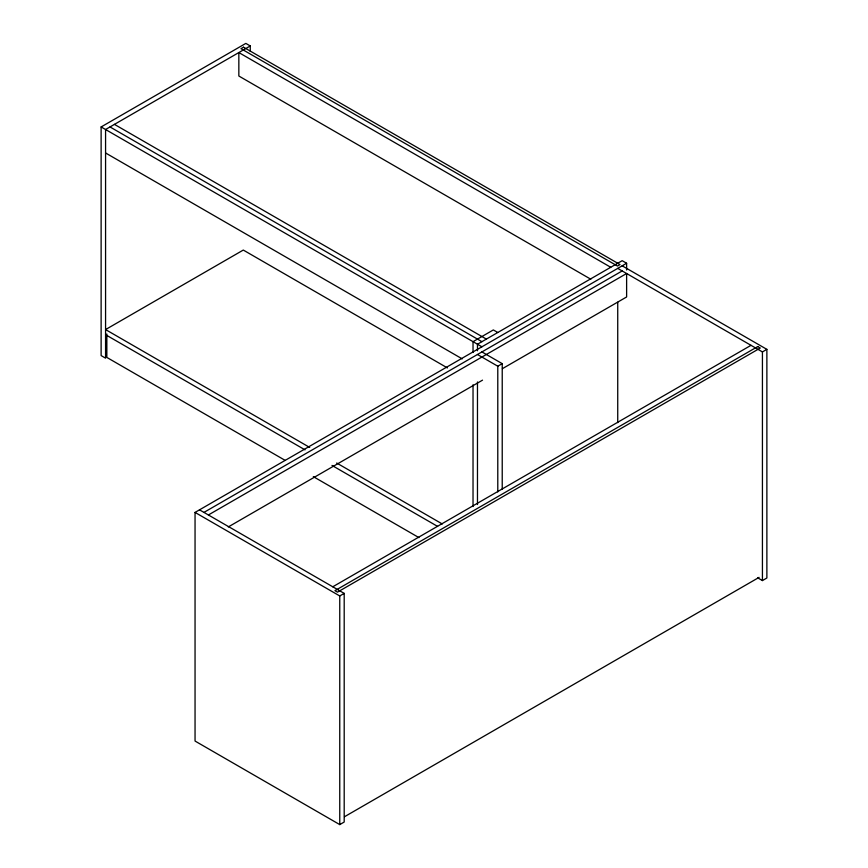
<?xml version="1.0" encoding="UTF-8"?>
<svg xmlns="http://www.w3.org/2000/svg" width="868" height="868" viewBox="0 0 868 868"><rect width="100%" height="100%" fill="white"/><g stroke="black" fill="none" stroke-linecap="round" stroke-linejoin="round"><path stroke-width="1.3" d="M250.266 45.961L105.57 129.506L105.57 358.159L101.122 355.587L101.122 126.945L245.828 43.4L250.266 45.961L250.266 51.375M199.499 509.841L344.195 593.386L344.195 822.039L339.757 824.6L195.05 741.055L195.05 512.413L626.62 263.254L626.62 270.013M203.937 512.413L622.172 270.946M208.385 514.974L626.62 273.507L626.62 296.964L502.431 368.65M477.476 354.491L497.787 366.209L502.225 363.649L502.225 489.368M228.295 526.93L482.521 380.151M332.769 586.79L751.015 345.323M195.05 512.413L339.757 595.958L344.195 593.386M617.734 268.375L762.43 351.92L766.878 349.359L766.878 578.001L762.43 580.573L757.764 577.871M344.52 816.723L759.099 577.361M626.62 263.254L622.172 260.682L477.476 344.227L477.476 350.737M622.172 265.814L766.878 349.359M610.746 267.279L238.841 52.557L238.841 76.015L590.804 279.214M497.787 332.498L493.339 329.938L473.027 341.666L473.027 352.473M114.446 124.374L486.362 339.095M110.008 126.945L481.914 341.666M101.122 126.945L481.914 346.788M481.914 351.92L502.225 363.649M105.57 152.963L462.221 358.875M447.421 367.923L243.29 250.06L105.57 329.569L309.702 447.432M336.686 463.013L442.279 523.968M105.57 334.701L305.015 449.852M331.999 465.432L437.58 526.388M285.16 460.376L106.84 357.421L106.84 333.974M313.315 476.63L418.908 537.596M762.43 351.92L762.43 580.573M617.734 302.205L617.734 422.618M497.787 366.209L497.787 491.928M477.476 381.985L477.476 504.536M473.027 384.806L473.027 506.576M339.757 595.958L339.757 824.6M243.539 47.208L241 48.673L617.474 266.031L620.012 264.566L243.539 47.208M757.742 346.571L334.929 590.674L337.468 592.139L760.281 348.035L757.742 346.571"/></g></svg>
